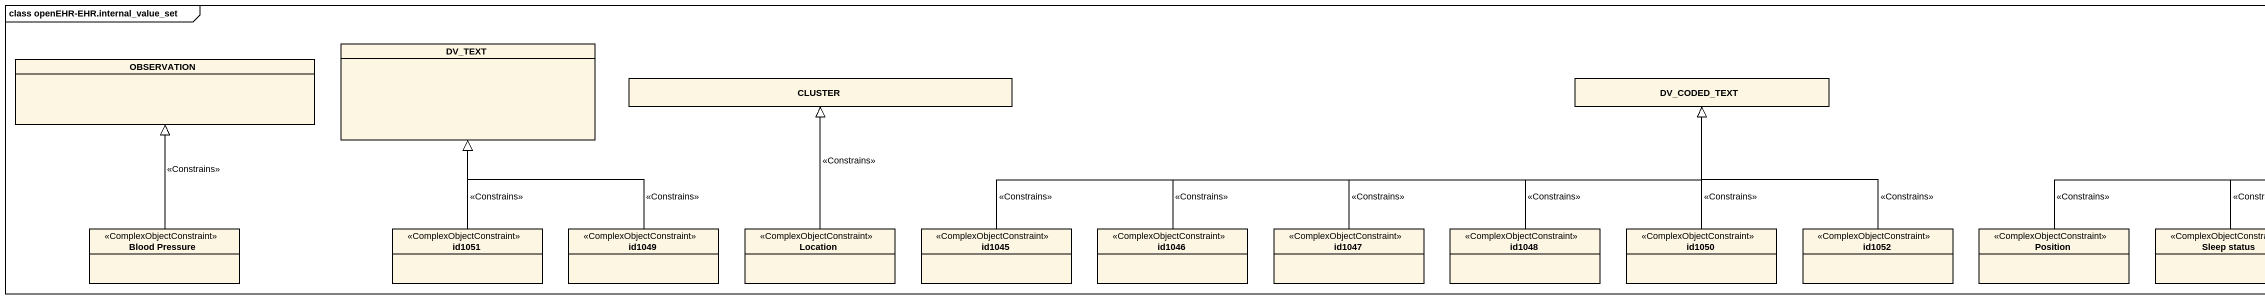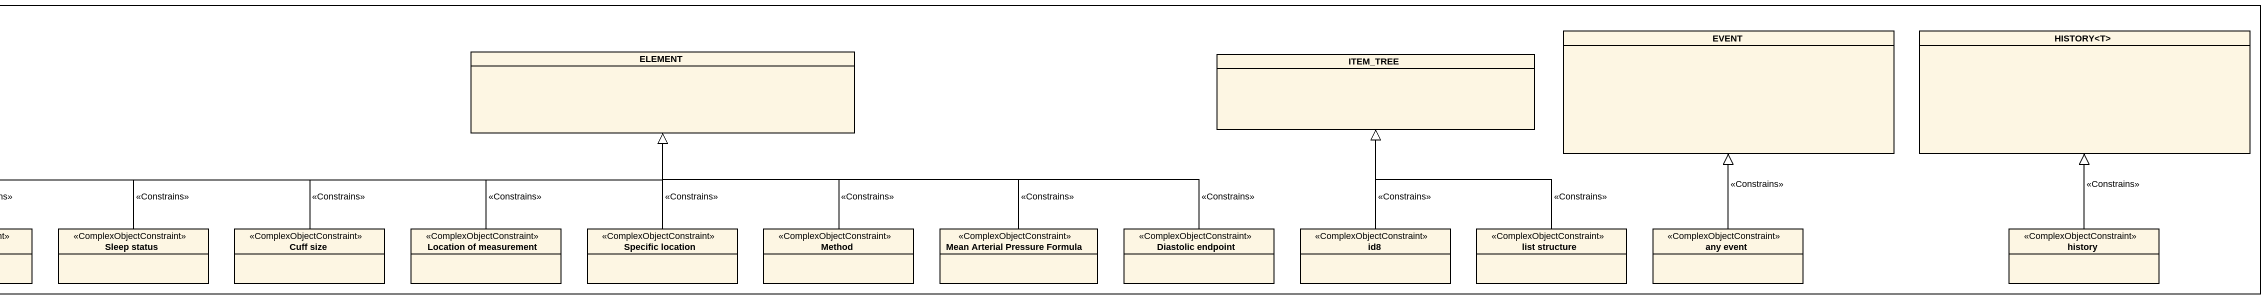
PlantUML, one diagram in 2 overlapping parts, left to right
@startuml
mainframe class openEHR-EHR.internal_value_set
hide circle
hide empty members
class EVENT
class "HISTORY<T>" as HISTORY_T
class OBSERVATION
class DV_TEXT
class CLUSTER
class DV_CODED_TEXT
class ELEMENT
class ITEM_TREE
class "Blood Pressure" as Blood_Pressure <<ComplexObjectConstraint>>
class id1051 <<ComplexObjectConstraint>>
class id1049 <<ComplexObjectConstraint>>
class Location <<ComplexObjectConstraint>>
class id1045 <<ComplexObjectConstraint>>
class id1046 <<ComplexObjectConstraint>>
class id1047 <<ComplexObjectConstraint>>
class id1048 <<ComplexObjectConstraint>>
class id1050 <<ComplexObjectConstraint>>
class id1052 <<ComplexObjectConstraint>>
class Position <<ComplexObjectConstraint>>
class "Sleep status" as Sleep_status <<ComplexObjectConstraint>>
class "Cuff size" as Cuff_size <<ComplexObjectConstraint>>
class "Location of measurement" as Location_of_measurement <<ComplexObjectConstraint>>
class "Specific location" as Specific_location <<ComplexObjectConstraint>>
class Method <<ComplexObjectConstraint>>
class "Mean Arterial Pressure Formula" as Mean_Arterial_Pressure <<ComplexObjectConstraint>>
class "Diastolic endpoint" as Diastolic_endpoint <<ComplexObjectConstraint>>
class id8 <<ComplexObjectConstraint>>
class "list structure" as list_structure <<ComplexObjectConstraint>>
class "any event" as any_event <<ComplexObjectConstraint>>
class history <<ComplexObjectConstraint>>
Blood_Pressure -up-|> OBSERVATION : <<Constrains>>
id1051 -up-|> DV_TEXT : <<Constrains>>
id1049 -up-|> DV_TEXT : <<Constrains>>
Location -up-|> CLUSTER : <<Constrains>>
id1045 -right-|> DV_CODED_TEXT : <<Constrains>>
id1046 -right-|> DV_CODED_TEXT : <<Constrains>>
id1047 -right-|> DV_CODED_TEXT : <<Constrains>>
id1048 -up-|> DV_CODED_TEXT : <<Constrains>>
id1050 -up-|> DV_CODED_TEXT : <<Constrains>>
id1052 -up-|> DV_CODED_TEXT : <<Constrains>>
Position -right-|> ELEMENT : <<Constrains>>
Sleep_status -right-|> ELEMENT : <<Constrains>>
Cuff_size -right-|> ELEMENT : <<Constrains>>
Location_of_measurement -up-|> ELEMENT : <<Constrains>>
Specific_location -up-|> ELEMENT : <<Constrains>>
Method -up-|> ELEMENT : <<Constrains>>
Mean_Arterial_Pressure -left-|> ELEMENT : <<Constrains>>
Diastolic_endpoint -left-|> ELEMENT : <<Constrains>>
id8 -up-|> ITEM_TREE : <<Constrains>>
list_structure -up-|> ITEM_TREE : <<Constrains>>
any_event -up-|> EVENT : <<Constrains>>
history -up-|> HISTORY_T : <<Constrains>>
@enduml
